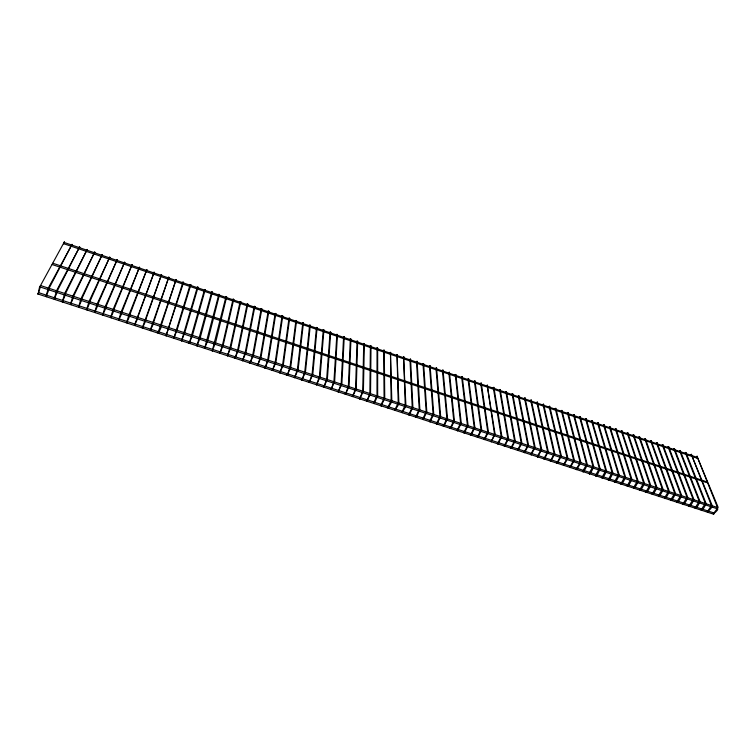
<?xml version="1.0" encoding="UTF-8"?>
<svg xmlns="http://www.w3.org/2000/svg" width="756" height="756" viewBox="0 0 756 756"><rect width="100%" height="100%" fill="white"/><g stroke="black" fill="none" stroke-linecap="round" stroke-linejoin="round"><path stroke-width="1.13" d="M377.036 347.977L376.989 395.671L373.606 403.26L374.173 403.591L377.66 395.889L377.66 348.185L377.036 347.977L377.66 348.185M409.969 359.355L410.584 359.128L412.889 407.248L409.308 415.044L408.75 414.713L412.228 407.418L409.969 359.355L410.584 359.128M416.499 361.566L417.114 361.34L419.863 409.535L416.272 417.312L415.705 416.981L419.211 409.516L416.499 361.566L417.114 361.34M370.393 345.728L369.873 393.337L366.84 401.256L370.544 393.555L371.016 345.936L370.393 345.728L371.016 345.936M423.001 363.768L423.615 363.551L426.819 411.812L423.209 419.571L422.642 419.24L426.167 411.793L423.001 363.768L423.615 363.551M429.493 365.97L430.098 365.743L433.755 414.09L430.126 421.82L429.559 421.498L433.103 414.071L429.493 365.97L430.098 365.743M435.957 368.163L436.571 367.936L440.663 416.358L437.015 424.069L436.458 423.747L440.011 416.339L435.957 368.163L436.571 367.936M363.721 343.47L362.729 390.994L359.714 398.941L363.4 391.211L364.354 343.678L363.721 343.47L364.354 343.678M442.402 370.345L443.016 370.128L447.552 418.616L443.885 426.308L443.328 425.987L446.9 418.597L442.402 370.345L443.016 370.128M448.828 372.519L449.442 372.302L454.422 420.865L450.737 428.539L450.17 428.217L453.77 420.846L448.828 372.519L449.442 372.302M357.04 341.202L355.566 388.641L352.57 396.607L356.246 388.868L357.664 341.41L357.04 341.202L357.664 341.41M455.244 374.692L455.849 374.475L461.264 423.114L457.56 430.769L457.002 430.438L460.612 423.095L455.244 374.692L455.849 374.475M461.632 376.857L462.247 376.639L468.087 425.354L464.364 432.98L463.806 432.659L467.444 425.326L461.632 376.857L462.247 376.639M468.002 379.021L468.616 378.803L474.891 427.584L471.149 435.191L470.591 434.87L474.239 427.556L468.002 379.021L468.616 378.803M350.33 338.924L348.384 386.288L345.407 394.273L349.055 386.505L350.954 339.142L350.33 338.924L350.954 339.142M474.352 381.166L474.966 380.948L481.676 429.805L477.915 437.393L477.357 437.072L481.024 429.786L474.352 381.166L474.966 380.948M480.684 383.311L481.298 383.103L488.433 432.016L484.653 439.595L484.095 439.274L487.781 431.997L480.684 383.311L481.298 383.103M343.602 336.647L341.173 383.925L338.215 391.929L341.844 384.142L344.235 336.864L343.602 336.647L344.235 336.864M495.171 434.227L491.154 441.769L494.518 434.209L487.195 385.097L495.152 434.416M487.611 385.239L486.996 385.456M493.29 387.582L493.904 387.374L501.88 436.429L498.072 443.97L497.514 443.64L501.219 436.599L493.29 387.582L493.904 387.374M337.488 334.577L334.615 381.771L330.996 389.576L333.935 381.553L336.855 334.36L337.488 334.577L336.855 334.36M499.574 389.709L500.179 389.501L508.58 438.631L504.743 446.144L504.186 445.823L507.909 438.792L499.574 389.709L500.179 389.501M505.83 391.835L506.444 391.617L515.252 440.814L511.406 448.308L510.848 447.987L514.581 440.975L505.83 391.835L506.444 391.617M512.067 393.952L512.681 393.734L521.895 442.997L518.04 450.472L517.482 450.151L521.234 443.158L512.067 393.952L512.681 393.734M330.712 332.281L327.357 379.389L323.757 387.223L326.677 379.172L330.079 332.064L330.712 332.281L330.079 332.064M518.285 396.059L518.899 395.842L528.529 445.171L524.655 452.627L524.097 452.305L527.868 445.331L518.285 396.059L518.899 395.842M524.494 398.157L525.108 397.949L535.144 447.335L531.241 454.781L530.693 454.46L534.473 447.495L524.494 398.157L525.108 397.949M530.674 400.255L531.288 400.047L541.731 449.499L537.818 456.917L537.261 456.596L541.06 449.659L530.674 400.255L531.288 400.047M323.284 329.767L319.391 376.781L316.499 384.851L320.081 377.008L323.927 329.975L323.284 329.767L323.927 329.975M536.845 402.343L537.45 402.135L548.298 451.653L544.367 459.053L543.81 458.731L547.627 451.814L536.845 402.343L537.45 402.135M542.988 404.422L543.602 404.214L554.847 453.798L550.897 461.179L550.349 460.867L554.176 453.959L542.988 404.422L543.602 404.214M317.114 327.669L312.776 374.607L309.213 382.479L312.086 374.39L316.48 327.452L317.114 327.669L316.48 327.452M549.121 406.501L549.735 406.293L561.368 455.944L557.408 463.305L556.86 462.984L560.706 456.104L549.121 406.501L549.735 406.293M555.235 408.571L555.849 408.363L567.879 458.079L563.9 465.422L563.4 464.978L567.208 458.23L555.235 408.571L555.849 408.363M561.33 410.64L561.935 410.432L574.362 460.206L570.374 467.529L569.873 467.095L573.7 460.357L561.33 410.64L561.935 410.432M310.281 325.354L305.443 372.207L301.899 380.098L304.753 371.98L309.639 325.137L310.281 325.354L309.639 325.137M567.406 412.7L568.011 412.493L580.835 462.322L576.828 469.627L576.318 469.192L580.164 462.483L567.406 412.7L568.011 412.493M573.464 414.751L574.078 414.543L587.28 464.439C584.426 472.708 579.351 475.845 586.609 464.59L573.464 414.751L574.078 414.543M579.502 416.802L580.117 416.594L593.706 466.546C590.842 474.796 585.739 477.924 593.035 466.698L579.502 416.802L580.117 416.594M302.787 322.812L297.401 369.571L294.566 377.707L298.091 369.797L303.43 323.039L302.787 322.812L303.43 323.039M585.531 418.843L586.136 418.635L600.113 468.644C597.249 476.875 592.118 479.994 599.442 468.796L585.531 418.843L586.136 418.635M591.532 420.875L592.146 420.667L606.501 470.742C603.638 478.954 598.468 482.063 605.83 470.893L591.532 420.875L592.146 420.667M296.56 320.705L290.71 367.378L287.204 375.307L290.02 367.151L295.917 320.487L296.56 320.705L295.917 320.487M597.523 422.906L598.128 422.698L612.861 472.831C609.997 481.024 604.8 484.123 612.19 472.982L597.523 422.906L598.128 422.698M603.496 424.929L604.101 424.721L619.211 474.91C616.348 483.084 611.113 486.174 618.54 475.061L603.496 424.929L604.101 424.721M609.449 426.942L610.054 426.743L625.543 476.989C622.67 485.144 617.406 488.225 624.872 477.14L609.449 426.942L610.054 426.743M289.661 318.37L283.311 364.95L279.824 372.906L282.621 364.723L289.019 318.153L289.661 318.37L289.019 318.153M615.384 428.954L615.998 428.756L631.846 479.058C628.983 487.195 623.681 490.257 631.175 479.209L615.384 428.954L615.998 428.756M621.309 430.958L621.914 430.759L638.13 481.118C635.267 489.236 629.937 492.298 637.469 481.27L621.309 430.958L621.914 430.759M627.206 432.961L627.82 432.763L644.405 483.169C641.542 491.277 636.174 494.32 643.734 483.32L627.206 432.961L627.82 432.763M282.101 315.8L275.184 362.285L272.415 370.487L275.883 362.511L282.744 316.027L282.101 315.8L282.744 316.027M633.093 434.955L633.708 434.757L650.651 485.22C647.788 493.309 642.392 496.352 649.98 485.371L633.093 434.955L633.708 434.757M638.962 436.94L639.576 436.741L656.888 487.27C654.016 495.331 648.591 498.365 656.217 487.412L638.962 436.94L639.576 436.741M644.821 438.924L645.426 438.726L663.097 489.302C660.224 497.344 654.772 500.377 662.426 489.453L644.821 438.924L645.426 438.726M275.808 313.674L268.437 360.073L264.978 368.068L267.737 359.837L275.156 313.456L275.808 313.674L275.156 313.456M38.235 294.093L38.745 292.676L713.447 512.776L713.692 513.39L713.192 514.052L38.235 294.093L38.518 293.564M40.049 286.959L40.569 285.541L717.406 507.465L717.652 508.07L717.16 508.741L40.049 286.959L40.569 285.541M650.651 440.909L651.256 440.701L669.287 491.334C666.423 499.357 660.933 502.381 668.616 491.485L650.651 440.909L651.256 440.701M656.473 442.874L657.077 442.676L675.467 493.356C672.594 501.37 667.075 504.375 674.796 493.507L656.473 442.874L657.077 442.676M384.284 350.217L384.747 398.214L381.241 405.896L380.684 405.566L384.086 398.195L383.661 350.226L384.284 350.434L383.661 350.226M662.275 444.84L662.88 444.641L681.619 495.378C678.746 503.364 673.199 506.369 680.948 495.52L662.275 444.84L662.88 444.641M52.344 264.591L52.835 263.239L707.011 481.903L706.529 482.555L52.344 264.591L52.608 264.109M268.852 311.311L260.952 357.616L257.522 365.639L260.253 357.39L268.191 311.094L268.852 311.311L268.191 311.094M713.844 514.278C712.048 514.127 717.907 511.094 717.869 508.882M668.058 446.805L668.663 446.607L687.762 497.391C684.879 505.358 679.304 508.353 687.081 497.533L668.058 446.805L668.663 446.607M673.832 448.762L674.437 448.563L693.876 499.395C691.003 507.352 685.39 510.338 693.205 499.546L673.832 448.762L674.437 448.563M63.769 243.801L64.241 242.496L697.013 457.323L696.55 457.975L63.844 243.753M679.578 450.708L680.192 450.51L699.971 501.398C697.098 509.327 691.457 512.313 699.3 501.54L679.578 450.708L680.192 450.51M707.805 512.313C705.991 512.01 712.927 508.382 712.124 505.386L691.267 454.261L711.443 505.528L707.285 511.878M261.207 308.722L252.75 354.923L250.038 363.201L253.458 355.159L261.869 308.949L261.207 308.722L261.869 308.949M685.314 452.655L685.928 452.457L706.057 503.392C703.184 511.311 697.514 514.278 705.386 503.534L685.314 452.655L685.928 452.457M691.645 454.394L691.041 454.592M701.757 510.347L701.237 509.913M254.866 306.577L245.927 352.693L242.534 360.754L245.218 352.457L254.205 306.35L254.866 306.577L254.205 306.35M717.491 507.503L696.975 456.199L718.162 507.361M697.353 456.322L696.739 456.52M695.69 508.372L695.17 507.928M247.836 304.195L238.376 350.217L235.003 358.297L237.667 349.981L247.174 303.969L247.836 304.195L247.174 303.969M689.604 506.388L689.085 505.944M240.786 301.805L230.797 347.732L227.443 355.83L230.079 347.495L240.124 301.578L240.786 301.805L240.124 301.578M683.5 504.394L682.98 503.959M233.717 299.414L223.19 345.237L219.854 353.364L222.481 345.001L233.056 299.187L233.717 299.414L233.056 299.187M677.376 502.4L676.856 501.965M226.63 297.004L215.564 342.733L212.247 350.878L225.959 296.777L226.63 297.004L225.959 296.777M671.233 500.396L670.723 499.962M40.408 286.864L38.083 294.131L39.633 286.618M219.514 294.594L207.909 340.219L204.611 348.393L218.843 294.368L219.514 294.594L218.843 294.368M665.072 498.393L664.562 497.949M46.003 296.494L48.375 287.913L72.056 244.301L49.149 288.168C48.989 290.918 45.02 297.306 46.777 296.739M54.186 299.159L56.587 290.597L79.645 246.872L57.352 290.852C57.201 293.602 53.194 299.971 54.952 299.404M212.37 292.175L200.227 337.705L196.947 345.898L211.708 291.948L212.37 292.175L211.708 291.948M658.892 496.38L658.381 495.936M62.332 301.814L64.761 293.281L87.214 249.433L65.526 293.536C65.385 296.286 61.34 302.627 63.098 302.06M70.45 304.46L72.907 295.955L94.755 251.994L73.672 296.201C73.54 298.951 69.457 305.263 71.215 304.706M652.702 494.358L652.182 493.923M205.216 289.746L192.515 335.173L189.265 343.394L204.545 289.52L205.216 289.746L204.545 289.52M78.548 307.097L81.024 298.62L102.268 254.536L81.79 298.866C81.676 301.606 77.547 307.9 79.304 307.342M86.609 309.724L89.113 301.266L109.762 257.078L89.879 301.521C89.775 304.262 85.608 310.527 87.365 309.969M646.484 492.336L645.974 491.891M94.651 312.341L97.184 303.912L117.227 259.61L97.93 304.158C97.845 306.898 93.64 313.135 95.398 312.587M198.034 287.318L184.785 332.64L181.553 340.88L197.354 287.091L198.034 287.318L197.354 287.091M102.655 314.95L105.216 306.549L124.664 262.134L105.963 306.794C105.887 309.535 101.644 315.743 103.402 315.195M110.641 317.558L113.22 309.176L132.083 264.647L113.976 309.421C113.901 312.152 109.629 318.342 111.387 317.794M640.247 490.304L639.737 489.86M190.824 284.87L177.027 330.098L173.814 338.357L190.153 284.643L190.824 284.87L190.153 284.643M118.588 320.147L121.206 311.793L139.482 267.151L121.952 312.039C121.896 314.77 117.577 320.931 119.335 320.393M126.517 322.727L129.153 314.401L146.853 269.646L129.9 314.647C129.852 317.369 125.496 323.511 127.254 322.973M633.991 488.263L633.481 487.818M134.417 325.307L154.196 272.141L137.819 317.236C137.79 319.968 133.396 326.082 135.154 325.543M182.914 282.196L166.046 335.825L183.595 282.423L182.914 282.196L183.595 282.423M142.289 327.868L161.519 274.626L145.719 319.826C145.691 322.547 141.268 328.643 143.026 328.113M627.716 486.212L627.206 485.777M150.132 330.429L168.824 277.093L153.581 322.406C153.572 325.127 149.112 331.194 150.869 330.665M157.947 332.971L176.101 279.559L160.962 326.365C161.765 328.709 156.757 333.821 158.684 333.216M621.423 484.161L620.912 483.727M615.11 482.111L614.6 481.666M608.778 480.041L608.268 479.606M602.428 477.972L601.918 477.537M596.059 475.902L595.548 475.458M589.661 473.814L589.16 473.379M583.254 471.725L582.753 471.29M576.828 469.627L576.318 469.192M570.374 467.529L569.873 467.095M563.9 465.422L563.4 464.978M557.408 463.305L556.917 462.87M550.897 461.179L550.406 460.744M544.367 459.053L543.876 458.618M387.733 407.862L391.154 400.51L390.455 352.305L391.816 400.33C392.232 403.109 386.647 408.505 388.386 408.079M394.755 410.158L398.204 402.816L397.042 354.536L398.866 402.646C399.281 405.414 393.668 410.791 395.416 410.366M537.818 456.917L537.318 456.482M401.767 412.436L405.225 405.121L403.6 356.766L405.887 404.951C406.312 407.72 400.68 413.069 402.419 412.653M531.241 454.781L530.75 454.337M524.655 452.627L524.154 452.192M518.04 450.472L517.548 450.037M40.323 285.881L64.449 241.722L64.288 242.317M511.406 448.308L510.914 447.873M504.743 446.144L504.252 445.7M497.514 443.64L498.138 443.848M490.814 441.457L491.447 441.665M484.095 439.274L484.728 439.472M477.357 437.072L477.99 437.28M470.591 434.87L471.224 435.078M463.806 432.659L464.439 432.867M457.002 430.438L457.645 430.646M450.17 428.217L450.812 428.425M443.328 425.987L443.97 426.195M436.458 423.747L437.1 423.955M429.559 421.498L430.211 421.706M713.314 513.844L717.293 508.514M422.642 419.24L423.294 419.457M415.705 416.981L416.358 417.199M408.75 414.713L409.402 414.931M380.684 405.566L381.345 405.783M373.606 403.26L374.267 403.477M366.509 400.945L367.17 401.162M359.383 398.629L360.054 398.847M72.34 244.717L71.622 244.481M79.919 247.288L79.21 247.051M87.488 249.858L86.779 249.612M95.02 252.41L94.32 252.173M352.249 396.295L352.92 396.522M102.532 254.952L101.833 254.715M110.026 257.494L109.327 257.257M117.492 260.017L116.793 259.78M345.076 393.961L345.747 394.178M124.929 262.54L124.23 262.304M132.347 265.054L131.648 264.817M139.737 267.558L139.047 267.331M147.108 270.062L146.418 269.826M337.885 391.617L338.565 391.844M154.451 272.547L153.761 272.311M161.775 275.033L161.085 274.797M169.07 277.499L168.39 277.272M330.674 389.264L331.355 389.491M176.346 279.966L175.666 279.739M323.436 386.911L324.116 387.129M316.178 384.539L316.858 384.766M308.892 382.167L309.573 382.394M301.578 379.786L302.268 380.013M294.245 377.395L294.935 377.622M286.883 374.995L287.582 375.222M279.503 372.595L280.202 372.821M272.094 370.175L272.793 370.402M264.666 367.756L265.365 367.983M257.21 365.328L257.909 365.554M249.726 362.889L250.425 363.116M242.222 360.442L242.922 360.669M234.691 357.985L235.39 358.212M227.131 355.518L227.839 355.755M696.786 456.785L696.55 457.975M219.542 353.052L220.261 353.279M211.935 350.567L212.653 350.803M204.3 348.081L205.018 348.318M706.775 481.326L706.529 482.555M196.645 345.586L197.363 345.823M188.953 343.082L189.68 343.318M181.242 340.569L181.969 340.805M173.502 338.045L174.23 338.282M165.744 335.513L166.471 335.749M37.8 293.819L38.575 294.065M396.862 354.914L397.476 354.687M390.276 352.683L390.89 352.457M403.42 357.134L404.035 356.917"/></g></svg>
